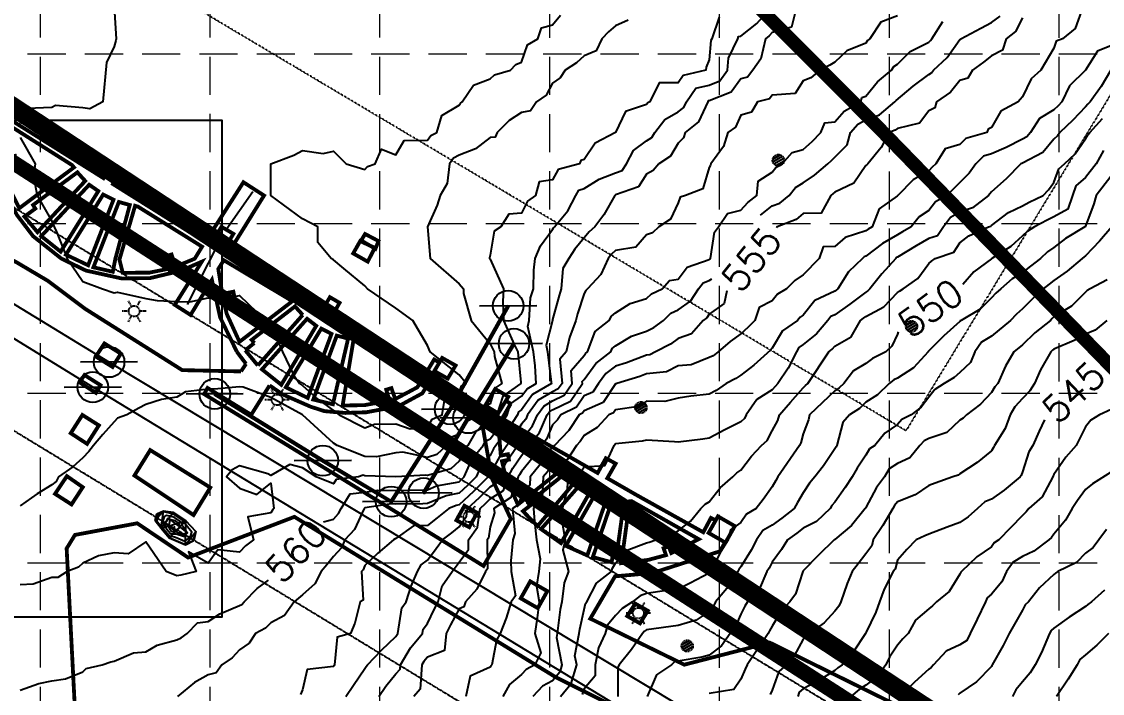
# Model space of a CAD drawing. Header units: inches. Extents: x 8135 to 11700, y -938 to 4760.
# Drawn here: x 10086 to 10652, y 2288 to 2639 of the extents above; entities that cross this region are included whole.
import ezdxf
from ezdxf.enums import TextEntityAlignment as Align

# ---------------------------------------------------------------- set-up
doc = ezdxf.new("R2010")
doc.units = ezdxf.units.IN
doc.header["$MEASUREMENT"] = 0
for name, pattern in [('DASHED', [0.75, 0.5, -0.25]), ('DOT2', [0.125, 0, -0.125]), ('HIDDEN', [0.375, 0.25, -0.125]), ('HIDDEN2', [0.1875, 0.125, -0.0625]), ('PHANTOM2', [1.25, 0.625, -0.125, 0.125, -0.125, 0.125, -0.125])]:
    doc.linetypes.add(name, pattern=pattern)
for name, color, linetype in [('CONT-1', 55, 'Continuous'), ('CONT-5', 115, 'Continuous'), ('EC', 35, 'DASHED'), ('ESMT 1022-369', 7, 'HIDDEN'), ('EXCAVATION-LIMITS-W&M', 3, 'DOT2'), ('EXCAVATION_LIMITS', 4, 'HIDDEN2'), ('FAULT-LINES', 7, 'Continuous'), ('FENCE', 8, 'FENCELINE3'), ('FINAL-REMEDIATION-2-27-07', 31, 'HIDDEN2'), ('freeze', 7, 'Continuous'), ('GRID', 254, 'HIDDEN'), ('HATCH-3', 51, 'PHANTOM2'), ('LIMITS OF DISTURBANCE', 1, 'HIDDEN'), ('SRF-FLT', 7, 'Continuous'), ('SRF-VIEW', 8, 'Continuous'), ('TIN', 6, 'Continuous'), ('VOLUME_LBLS', 7, 'Continuous'), ('XBLDG', 5, 'Continuous'), ('XCONC', 8, 'Continuous'), ('XELEC', 7, 'DASHED'), ('XWALL', 8, 'Continuous')]:
    doc.layers.add(name, color=color, linetype=linetype)
doc.styles.get("Standard").update_dxf_attribs({"font": 'ARIAL.TTF'})
doc.styles.add('Style-simple', font='simple.shx')
doc.linetypes.add('FENCELINE3', pattern='A,0.8,-0.1,["X",Standard,S=0.1,R=0,X=-0.05,Y=-0.05],-0.1', length=1)

# ---------------------------------------------------------------- blocks, each defined once
blk = doc.blocks.new('pp')
at = {"linetype": 'Continuous'}
blk.add_line((1.871, 0), (-1.871, 0), dxfattribs=at)
blk.add_circle((0, 0), 1, dxfattribs=at)
blk = doc.blocks.new('A$C245A19B3')
at = {"layer": 'XELEC'}
for p, q in [((3.17, 10.98), (4.92, 7.95)), ((9.51, 10.98), (7.76, 7.95)), ((3.49, 5.49), (0, 5.49)), ((4.92, 3.02), (3.17, 0)), ((7.76, 3.02), (9.51, 0)), ((12.68, 5.49), (9.18, 5.49))]:
    blk.add_line(p, q, dxfattribs=at)
blk.add_circle((6.34, 5.49), 2.85, dxfattribs=at)

msp = doc.modelspace()

# ---------------------------------------------------------------- hatches: boundary and pattern name
at = {"layer": 'XELEC'}
h = msp.add_hatch(dxfattribs=at)
h.set_pattern_fill('ANSI31', color=256, scale=10, angle=345, style=0)
h.set_pattern_definition([(30, (47.6981, 254.4193), (-0.625, 1.08253175), [])])
edge = h.paths.add_edge_path()
edge.add_arc((10481.85, 2566.81), 3, 0, 360)
h = msp.add_hatch(dxfattribs=at)
h.set_pattern_fill('ANSI31', color=256, scale=10, angle=345, style=0)
h.set_pattern_definition([(30, (117.4341, 167.316), (-0.625, 1.08253175), [])])
edge = h.paths.add_edge_path()
edge.add_arc((10551.59, 2479.7), 3, 0, 360)
h = msp.add_hatch(dxfattribs=at)
h.set_pattern_fill('ANSI31', color=256, scale=10, angle=345, style=0)
h.set_pattern_definition([(30, (-24.2303, 124.874), (-0.625, 1.08253175), [])])
edge = h.paths.add_edge_path()
edge.add_arc((10409.92, 2437.26), 3, 0, 360)
h = msp.add_hatch(dxfattribs=at)
h.set_pattern_fill('ANSI31', color=256, scale=10, angle=345, style=0)
edge = h.paths.add_edge_path()
edge.add_arc((10434.15, 2312.39), 3, 0, 360)

# ---------------------------------------------------------------- linework, layer by layer
at = {"layer": 'CONT-1', "flags": 128}
for points, elevation in [([(10170.87, 2377.59), (10165.23, 2381.39), (10164.44, 2381.61), (10160.14, 2382.69), (10157.35, 2381), (10157.2, 2380.47), (10156.52, 2377.81), (10159.25, 2374.67), (10159.54, 2374.04), (10163.29, 2369.84), (10164.42, 2369.84), (10166.17, 2369.27), (10171.18, 2367.34), (10173.1, 2368.7), (10174.04, 2369.66), (10174.74, 2372), (10171.87, 2375.72), (10171.07, 2376.88), (10170.87, 2377.59)], 563), ([(10169.47, 2377.08), (10165.72, 2379.61), (10163.26, 2380.27), (10161.45, 2380.72), (10160.28, 2380.02), (10159.67, 2377.83), (10159.45, 2376.96), (10160.34, 2375.93), (10161.28, 2373.9), (10163.78, 2371.1), (10166.62, 2371.08), (10170.37, 2369.87), (10170.64, 2370.04), (10172.29, 2371.41), (10172.43, 2371.55), (10172.44, 2371.56), (10172.42, 2371.58), (10170.04, 2374.97), (10169.47, 2377.08)], 564), ([(10164.73, 2373.64), (10164.74, 2373.63), (10164.75, 2373.61), (10164.78, 2373.61), (10165.72, 2374.84), (10164.73, 2373.64)], 566), ([(10174.55, 2366.98), (10175.58, 2367.71), (10175.64, 2367.78), (10176.17, 2369.51)], 562)]:
    msp.add_lwpolyline(points, dxfattribs=dict(at, elevation=elevation))
at = {"layer": 'CONT-5', "elevation": 565, "flags": 128}
msp.add_lwpolyline([(10162.18, 2375.56), (10163.01, 2373.76), (10164.27, 2372.36), (10166.54, 2372.34), (10167.23, 2373.24), (10168.6, 2374.6), (10168.07, 2376.57), (10166.2, 2377.83), (10163.33, 2378.6), (10162.86, 2376.38), (10162.18, 2375.56)], dxfattribs=at)
at = {"layer": 'EC', "color": 35, "linetype": 'Continuous', "flags": 128}
for points, elevation in [([(10134.17, 2646.91), (10135.14, 2630.41), (10135.04, 2629.54), (10134.17, 2626.29), (10130.05, 2618.04), (10128.17, 2597.41), (10121.4, 2593.8), (10117.67, 2594.3), (10103.39, 2595.47), (10101.42, 2594.5), (10088.51, 2593.93), (10084.92, 2585.98)], 563), ([(10084.92, 2578.66), (10092.78, 2564.91), (10091.8, 2558.04), (10093.72, 2548.41), (10101.42, 2534.82), (10102.64, 2531.91), (10103.99, 2529.3), (10109.55, 2515.41), (10117.67, 2503.22), (10127.99, 2499.41), (10134.17, 2497.35), (10135.82, 2497.76), (10150.67, 2494.33), (10156.58, 2493.41), (10166.92, 2492.81), (10173.72, 2492.62), (10183.42, 2494.7), (10189.08, 2493.67), (10199.67, 2495.94), (10213.42, 2482.91), (10216.17, 2480.44), (10222.27, 2466.41), (10227.86, 2454.72), (10231.07, 2449.91), (10232.67, 2448.83), (10240.8, 2441.66), (10248.92, 2435.77), (10251.96, 2433.41), (10265.42, 2426.62), (10270.41, 2428.5), (10281.67, 2428.72), (10289.15, 2426.16), (10298.17, 2426.9), (10300.55, 2431.11), (10305.94, 2433.41), (10307.12, 2440.96), (10314.67, 2444.83), (10316.02, 2448.54), (10318.5, 2449.91), (10314.67, 2454.41), (10299.59, 2466.41), (10298.17, 2469.71), (10290.56, 2482.91), (10281.67, 2489.33), (10266.78, 2499.41), (10265.42, 2501.01), (10254.42, 2510.08), (10248.92, 2514.57), (10247.67, 2515.41), (10240.8, 2523.66), (10240.8, 2531.91), (10232.67, 2536.04), (10216.17, 2548.41), (10216.17, 2564.91), (10228.17, 2569.41), (10232.67, 2571.98), (10243.51, 2570.41), (10248.92, 2571.51), (10255.52, 2564.91), (10265.42, 2562), (10266.82, 2563.5), (10270.84, 2564.91), (10274.17, 2572.53), (10281.67, 2569.62), (10286.02, 2577.07), (10298.17, 2577.29), (10299.84, 2579.75), (10303.09, 2581.41), (10305.6, 2590.21), (10314.67, 2595.68), (10315.38, 2596.71), (10316.34, 2597.41), (10322.31, 2606.16), (10330.92, 2609.44), (10333.31, 2611.53), (10341.65, 2613.91), (10344.38, 2616.95), (10347.42, 2618.19), (10350.58, 2627.21), (10355.98, 2630.41), (10357.94, 2636.23), (10363.67, 2637.65), (10367.8, 2642.79)], 563), ([(10491.39, 2646.91), (10488.84, 2636.58), (10478.67, 2633.68), (10477.11, 2631.98), (10475.17, 2630.41), (10472.74, 2619.85), (10468.49, 2613.91), (10465.73, 2610.36), (10462.17, 2609.5), (10457.17, 2602.42), (10445.67, 2597.98), (10445.21, 2597.88), (10444.9, 2597.41), (10440.13, 2586.87), (10433.09, 2581.41), (10432.29, 2578.5), (10429.42, 2575.73), (10425.47, 2568.86), (10419.27, 2564.91), (10416.36, 2561.47), (10412.92, 2559.48), (10408.59, 2552.82), (10396.67, 2548.64), (10396.51, 2548.58), (10396.24, 2548.41), (10390.43, 2538.15), (10385.76, 2531.91), (10382.87, 2529.22), (10380.17, 2526.16), (10375.38, 2520.2), (10372.2, 2515.41), (10369.1, 2510.15), (10368.15, 2499.41), (10367.05, 2496.03), (10363.67, 2483.37), (10363.56, 2483.03), (10363.55, 2482.91), (10360.29, 2469.85), (10361.09, 2466.41), (10363, 2450.59), (10363.04, 2449.91), (10353.21, 2444.03), (10347.42, 2436.14), (10345.82, 2435.02), (10345.32, 2433.41), (10339.67, 2424.93), (10334.03, 2417.41), (10332.78, 2415.55), (10330.92, 2412.1), (10325.87, 2406.04), (10323.62, 2400.91), (10319.1, 2396.41), (10314.67, 2392.33), (10308, 2391.08), (10298.17, 2386.94), (10295.72, 2386.87), (10281.67, 2386.69), (10279.38, 2386.74), (10265.42, 2384.66), (10265.2, 2384.63), (10265.06, 2384.41), (10259.95, 2373.38), (10254.85, 2367.91), (10253.13, 2363.7), (10248.92, 2359.31), (10245.53, 2354.85), (10242.5, 2351.41), (10239.22, 2344.96), (10232.67, 2339.17), (10230.67, 2337.35), (10228.42, 2335.41), (10223.27, 2328.32), (10216.17, 2324.41), (10213.32, 2321.76), (10208.1, 2318.91), (10204.75, 2313.83), (10199.67, 2310.3), (10195.91, 2306.23), (10190.51, 2302.41), (10187.49, 2298.29), (10183.42, 2297.22), (10176.16, 2293.18), (10167.36, 2285.91)], 559), ([(10243.74, 2377.31), (10248.92, 2378.74), (10251.66, 2381.67), (10252.93, 2384.41), (10257.77, 2392.07), (10265.42, 2392.99), (10272.23, 2394), (10281.67, 2393.8), (10288.7, 2393.89), (10298.17, 2394.18), (10302.91, 2396.17), (10314.67, 2398.37), (10315.98, 2399.58), (10317.32, 2400.91), (10321.51, 2410.47), (10327.3, 2417.41), (10328.62, 2419.67), (10330.92, 2420.81), (10336.39, 2428.11), (10339.93, 2433.41), (10341.69, 2439.14), (10347.42, 2443.13), (10350.27, 2447.02), (10355.11, 2449.91), (10354.58, 2459.14), (10353.7, 2466.41), (10350.62, 2479.67), (10351.43, 2482.91), (10352.03, 2494.73), (10353.61, 2499.41), (10353.8, 2509.13), (10354.53, 2515.41), (10357.27, 2521.91), (10363.67, 2530.51), (10364.23, 2531.35), (10364.68, 2531.91), (10371.7, 2540.38), (10375.84, 2548.41), (10377.39, 2551.2), (10380.17, 2551.96), (10388.13, 2556.95), (10396.67, 2560.26), (10400.08, 2561.45), (10402.33, 2564.91), (10405.96, 2571.98), (10412.92, 2577.04), (10415.59, 2578.74), (10417.13, 2581.41), (10422.42, 2588.21), (10429.42, 2592.12), (10432.43, 2594.45), (10433.77, 2597.41), (10438.63, 2604.56), (10445.67, 2606.15), (10451.27, 2608.31), (10455.23, 2613.91), (10455.81, 2620.27), (10460.67, 2630.41), (10461.05, 2631.53), (10462.17, 2631.71), (10470.59, 2638.5), (10478.3, 2646.91)], 560), ([(10641.33, 2646.91), (10637.26, 2635.83), (10630.57, 2630.41), (10627.4, 2629.19), (10626.17, 2625.52), (10619.36, 2613.91), (10614.17, 2609.41), (10609.67, 2599.99), (10608.51, 2598.59), (10607.48, 2597.41), (10598.42, 2592.49), (10593.42, 2583.94), (10591.69, 2583.09), (10590.95, 2581.41), (10580.08, 2578.26), (10576.92, 2575.11), (10569.22, 2572.73), (10564.34, 2564.91), (10562.44, 2563.11), (10560.67, 2561.29), (10552.5, 2556.59), (10544.46, 2548.41), (10544.29, 2548.3), (10544.17, 2548.16), (10534.66, 2541.42), (10530.97, 2531.91), (10528.87, 2530.72), (10527.67, 2529.78), (10516.84, 2526.41), (10511.42, 2521.55), (10505.42, 2521.41), (10503.17, 2515.41), (10494.92, 2506.73), (10490.45, 2503.82), (10486.15, 2499.41), (10481.4, 2496.64), (10478.67, 2493.19), (10471.86, 2489.73), (10469.59, 2482.91), (10465.85, 2479.23), (10462.17, 2475.9), (10456.72, 2471.87), (10450.43, 2466.41), (10447.71, 2464.38), (10445.67, 2463.39), (10436.17, 2459.56), (10429.42, 2459.11), (10423.39, 2455.94), (10412.92, 2454.89), (10409.34, 2453.55), (10397.29, 2449.91), (10396.91, 2449.67), (10396.67, 2449.64), (10390.16, 2439.92), (10380.17, 2435.45), (10379.35, 2434.24), (10377.65, 2433.41), (10372.19, 2425.15), (10364.71, 2417.41), (10364.3, 2416.79), (10363.67, 2416.59), (10357.25, 2407.43), (10351.93, 2400.91), (10351.7, 2396.57), (10347.42, 2391.36), (10345.59, 2386.24), (10342.74, 2384.41), (10343.97, 2371.36), (10342.91, 2367.91), (10341.88, 2356.95), (10341.92, 2351.41), (10344.19, 2338.55), (10341.92, 2335.41), (10339.38, 2326.96), (10336.24, 2318.91), (10334.37, 2315.47), (10331.79, 2302.41), (10331.31, 2302.02), (10330.92, 2301.31), (10320.46, 2296.53), (10318.29, 2285.91)], 554), ([(10450.87, 2641.72), (10447.04, 2630.41), (10446.6, 2629.49), (10445.67, 2619.41), (10444.02, 2615.59), (10443.87, 2613.91), (10432.06, 2611.24), (10429.42, 2607.38), (10419.46, 2607.38), (10414.62, 2597.41), (10413.55, 2596.81), (10412.92, 2596.01), (10401.84, 2592.33), (10396.67, 2581.41), (10385.91, 2575.67), (10380.17, 2567.14), (10378.49, 2566.59), (10377.67, 2564.91), (10366.67, 2561.91), (10363.67, 2556.51), (10356.71, 2555.48), (10354.72, 2548.41), (10350.48, 2545.31), (10347.42, 2539.1), (10340.75, 2538.59), (10336.64, 2531.91), (10333.14, 2529.69), (10330.92, 2517.06), (10330.6, 2515.74), (10330.63, 2515.41), (10330.92, 2515.06), (10338, 2499.41), (10337.55, 2492.78), (10337.89, 2482.91), (10343.56, 2470.28), (10345.55, 2466.41), (10347.01, 2450.32), (10347.12, 2449.91), (10337.57, 2443.27), (10334.54, 2433.41), (10333.12, 2431.28), (10330.92, 2428.35), (10323.51, 2424.71), (10319.26, 2417.41), (10317.16, 2414.89), (10314.67, 2409.23), (10310.38, 2405.2), (10298.17, 2401.58), (10297.33, 2401.75), (10281.67, 2400.91), (10265.42, 2401.42), (10264.57, 2401.76), (10261.99, 2400.91), (10250.34, 2399.5), (10248.92, 2397.26), (10239.84, 2400.91), (10232.67, 2405.76), (10226.16, 2407.42), (10216.17, 2401.6), (10214.52, 2402.56), (10199.67, 2406.8), (10195.98, 2404.66), (10192.9, 2400.91), (10199.67, 2395.02), (10208.84, 2391.74), (10216.17, 2397.61), (10217.64, 2384.41), (10217.05, 2383.53), (10216.17, 2382.13), (10204.04, 2380.04), (10207.01, 2367.91), (10202.85, 2364.74), (10199.67, 2361.44), (10188.48, 2362.78), (10183.42, 2355.75), (10173.11, 2361.72), (10177.08, 2351.41), (10169.02, 2349.38), (10166.92, 2349.12), (10161.27, 2351.41), (10150.67, 2366.88), (10141.51, 2360.58), (10134.17, 2361.08), (10125.92, 2359.66), (10117.67, 2355.71), (10115.46, 2353.66), (10109.55, 2351.41), (10104.57, 2348.31), (10101.42, 2348.21), (10091.77, 2344.78), (10084.92, 2344.44)], 561), ([(10403.25, 2640.23), (10396.67, 2637.24), (10392.97, 2634.11), (10389.47, 2630.41), (10386.57, 2624.02), (10380.17, 2621.44), (10376.2, 2617.88), (10370.2, 2613.91), (10367.57, 2610.01), (10363.67, 2607.23), (10360.23, 2600.91), (10355.21, 2597.41), (10352.16, 2592.75), (10347.42, 2591.75), (10340.95, 2587.69), (10334.59, 2581.41), (10333.53, 2578.8), (10330.92, 2578.66), (10323.25, 2572.71), (10314.67, 2569.39), (10311.71, 2567.88), (10309.7, 2564.91), (10308.46, 2554.62), (10304.72, 2548.41), (10303.3, 2543.28), (10298.17, 2531.91), (10299.52, 2515.41), (10314.67, 2502.08), (10316.96, 2499.41), (10317.11, 2496.94), (10321.06, 2482.91), (10330.92, 2470.54), (10333.05, 2466.41), (10333.26, 2464.07), (10337.06, 2449.91), (10333.44, 2447.39), (10330.92, 2439.2), (10327.23, 2437.17), (10325.87, 2433.41), (10318.4, 2429.74), (10314.67, 2423.34), (10310.43, 2421.53), (10308.1, 2417.41), (10302.98, 2412.6), (10298.17, 2411.17), (10285.29, 2413.8), (10281.67, 2413.6), (10271.39, 2411.35), (10265.42, 2411.54), (10250.92, 2417.41), (10248.92, 2418.68), (10232.67, 2433.41), (10216.17, 2442.51), (10201.69, 2447.89), (10199.67, 2448.11), (10186.4, 2446.89), (10183.42, 2446.83), (10171.42, 2445.41), (10166.92, 2442.67), (10158.97, 2441.48), (10150.67, 2438.91), (10147.07, 2437.01), (10140.77, 2433.41), (10135.91, 2431.73), (10134.17, 2429.75), (10128.23, 2423.17), (10123.31, 2417.41), (10120.84, 2414.25), (10117.67, 2410.99), (10112.42, 2406.25), (10104.91, 2400.91), (10103.75, 2398.55), (10101.42, 2396.79), (10093.81, 2392.03), (10084.92, 2385.85)], 562), ([(10544.17, 2642.49), (10535.5, 2639.08), (10529.78, 2630.41), (10528.5, 2629.59), (10527.67, 2628.11), (10517.65, 2624.09), (10511.42, 2618.17), (10508.78, 2616.55), (10503.66, 2613.91), (10498.83, 2610), (10494.92, 2608.41), (10490.62, 2601.78), (10478.67, 2600.81), (10477.18, 2598.9), (10471.01, 2597.41), (10467.8, 2591.96), (10462.17, 2590.35), (10459.38, 2584.12), (10455.5, 2581.41), (10453.13, 2573.96), (10446.59, 2564.91), (10446.38, 2564.21), (10445.67, 2563.08), (10442.25, 2551.88), (10433.29, 2548.41), (10430.44, 2547.38), (10429.42, 2544.48), (10425.36, 2535.97), (10419.27, 2531.91), (10416.04, 2528.8), (10412.92, 2527.79), (10407.19, 2521.23), (10396.67, 2519.48), (10394.57, 2517.52), (10392.71, 2515.41), (10388.96, 2506.89), (10381.94, 2499.41), (10380.99, 2498.6), (10380.17, 2497.05), (10376.7, 2486.38), (10375.77, 2482.91), (10372.55, 2474.03), (10370.82, 2466.41), (10367.49, 2462.59), (10368.6, 2449.91), (10366.6, 2446.98), (10363.67, 2445.55), (10356.15, 2441.05), (10350.55, 2433.41), (10349.62, 2431.25), (10347.42, 2428.48), (10342.94, 2421.76), (10339.68, 2417.41), (10336.15, 2412.18), (10330.92, 2402.45), (10330.23, 2401.62), (10329.92, 2400.91), (10322.22, 2393.25), (10314.67, 2386.28), (10313.1, 2385.99), (10309.35, 2384.41), (10303.19, 2379.4), (10298.17, 2375.47), (10290.8, 2375.29), (10281.67, 2368.61), (10281.19, 2368.41), (10280.36, 2367.91), (10272.25, 2360.98), (10265.42, 2354.55), (10264.51, 2352.32), (10263.64, 2351.41), (10264.48, 2336.32), (10262.98, 2335.41), (10260.09, 2324.25), (10257.86, 2318.91), (10250.95, 2316.89), (10249.44, 2302.41), (10249.23, 2302.1), (10248.92, 2301.66), (10235.09, 2299.96), (10232.67, 2289.45), (10231.66, 2286.92)], 558), ([(10255.35, 2285.91), (10259.48, 2291.85), (10265.42, 2300.63), (10266.14, 2301.69), (10266.75, 2302.41), (10274.03, 2310.17), (10281.67, 2317.39), (10282.24, 2318.35), (10282.71, 2318.91), (10284.7, 2332.38), (10287.04, 2335.41), (10289.7, 2343.63), (10292.89, 2351.41), (10294.79, 2354.79), (10298.17, 2357.3), (10302.65, 2363.44), (10306.07, 2367.91), (10310.9, 2371.69), (10314.67, 2374.76), (10318.62, 2380.4), (10319.2, 2384.41), (10325.34, 2390.08), (10330.92, 2395.64), (10334.13, 2397.7), (10335.28, 2400.91), (10339.53, 2408.81), (10345.33, 2417.41), (10346.21, 2418.58), (10347.42, 2420.4), (10353.21, 2427.71), (10355.68, 2433.41), (10359.09, 2438.06), (10363.67, 2440.81), (10369.79, 2443.79), (10373.96, 2449.91), (10373.36, 2456.72), (10380.17, 2464.52), (10380.97, 2465.62), (10382.01, 2466.41), (10385.91, 2477.17), (10393.37, 2482.91), (10394.51, 2485.07), (10396.67, 2486.91), (10404.2, 2491.77), (10412.92, 2494.44), (10415.47, 2496.86), (10421.01, 2499.41), (10424.96, 2503.74), (10429.42, 2504.42), (10434.15, 2510.76), (10445.67, 2514.85), (10446, 2515.09), (10446.3, 2515.41), (10448.39, 2529.2), (10450.47, 2531.91), (10455.23, 2538.85), (10462.17, 2540.59), (10465.85, 2544.74), (10470.58, 2548.41), (10471.33, 2555.76), (10478.67, 2560.56), (10480.63, 2562.93), (10483.91, 2564.91), (10489.07, 2570.86), (10494.92, 2572.5), (10499.65, 2576.68), (10504.16, 2581.41), (10506.29, 2586.39), (10511.42, 2586.89), (10516.4, 2592.51), (10525, 2597.41), (10525.53, 2599.59), (10527.67, 2600.41), (10533.79, 2607.8), (10541.17, 2613.91), (10542.25, 2615.84), (10544.17, 2617.07), (10550.84, 2623.74), (10560.67, 2628.71), (10561.54, 2629.53), (10562.18, 2630.41), (10567.98, 2639.49)], 557), ([(10472.59, 2538.1), (10478.67, 2542.83), (10482.67, 2544.35), (10487.56, 2548.41), (10490.91, 2552.48), (10494.92, 2554.91), (10500.78, 2559.05), (10507.78, 2564.91), (10509.71, 2566.62), (10511.42, 2568.42), (10517.82, 2574.91), (10519.68, 2581.41), (10523.4, 2585.62), (10527.67, 2588.05), (10534.77, 2590.53), (10542.93, 2597.41), (10543.49, 2598.09), (10552.52, 2605.56), (10560.67, 2611.7), (10561.98, 2612.59), (10563.02, 2613.91), (10570.23, 2620.7), (10576.92, 2629.99), (10577.17, 2630.17), (10577.47, 2630.41), (10587.92, 2635.91), (10593.42, 2638.88), (10597.93, 2642.34)], 556), ([(10609.67, 2641.41), (10605.97, 2634.17), (10601.08, 2630.41), (10599.27, 2624.48), (10593.42, 2621.51), (10589.21, 2618.13), (10583.47, 2613.91), (10581.09, 2609.74), (10576.92, 2608.64), (10572.01, 2602.4), (10564.67, 2597.41), (10563.85, 2594.29), (10560.67, 2592.76), (10555.8, 2586.14), (10544.17, 2583.5), (10543.02, 2582.53), (10539.82, 2581.41), (10535.62, 2573.47), (10528.77, 2564.91), (10528.16, 2564.42), (10527.67, 2564.03), (10521.34, 2554.84), (10511.42, 2550.02), (10510.55, 2549.29), (10509.3, 2548.41), (10504.33, 2539), (10494.92, 2538.82), (10491.18, 2535.71), (10481.17, 2531.91), (10480.91, 2531.34)], 555), ([(10658.92, 2627.99), (10649.01, 2623.98), (10642.67, 2613.91), (10634.32, 2605.76), (10630.34, 2597.41), (10628.34, 2595.31), (10626.17, 2593.26), (10618.63, 2588.72), (10613.95, 2581.41), (10612, 2579.09), (10609.67, 2577.88), (10601.18, 2573.54), (10593.42, 2570.17), (10589.35, 2568.99), (10585.27, 2564.91), (10581.81, 2560.03), (10576.92, 2555.14), (10573.5, 2551.89), (10570.12, 2548.41), (10564.1, 2544.93), (10560.67, 2540.44), (10555.51, 2537.07), (10551.42, 2531.91), (10546.8, 2529.28), (10544.17, 2527.7), (10536.33, 2523.25), (10527.67, 2516.47), (10526.87, 2516.23), (10525.96, 2515.41), (10518.55, 2508.39), (10512.95, 2499.41), (10512.07, 2498.75), (10511.42, 2498.29), (10501.04, 2493.3), (10494.92, 2485.57), (10493.26, 2484.6), (10491.93, 2482.91), (10484.03, 2477.47), (10478.67, 2468.3), (10477.72, 2467.36), (10469.06, 2459.53), (10462.17, 2454.3), (10459.66, 2452.42), (10454.47, 2449.91), (10449.34, 2446.24), (10445.67, 2444.25), (10436.09, 2443.14), (10429.42, 2442.15), (10422.44, 2440.4), (10412.92, 2440.51), (10408.6, 2437.8), (10396.67, 2436.12), (10395.59, 2434.5), (10393.16, 2433.41), (10387.03, 2426.76), (10380.17, 2422.55), (10378.1, 2419.42), (10376.16, 2417.41), (10371.23, 2409.85), (10363.67, 2407.47), (10360.98, 2403.64), (10358.76, 2400.91), (10358.17, 2390), (10353.59, 2384.41), (10354.13, 2377.6), (10355.21, 2367.91), (10357.2, 2357.98), (10356.51, 2351.41), (10355.27, 2343.68), (10356.59, 2335.41), (10355.55, 2327.16), (10354.44, 2318.91), (10357.48, 2308.7), (10354.42, 2302.41), (10349.83, 2299.97), (10347.42, 2297.44), (10341.08, 2292.26), (10337.58, 2285.91)], 553), ([(10655.99, 2613.91), (10650.97, 2605.49), (10645.12, 2597.41), (10643.98, 2596.13), (10642.67, 2594.74), (10636.09, 2587.8), (10629.32, 2581.41), (10628.04, 2579.55), (10626.17, 2577.78), (10620.29, 2570.8), (10609.67, 2565.29), (10609.43, 2565.16), (10608.85, 2564.91), (10601.14, 2557.08), (10593.42, 2550.24), (10592.66, 2549.17), (10591.9, 2548.41), (10583.51, 2541.83), (10576.92, 2539.65), (10572.07, 2536.84), (10568.3, 2531.91), (10565.24, 2527.27), (10560.67, 2525.72), (10554.1, 2521.98), (10544.17, 2516), (10543.8, 2515.78), (10543.32, 2515.41), (10536.06, 2507.28), (10529.78, 2499.41), (10528.75, 2498.33), (10527.67, 2497.75), (10519.3, 2491.42), (10511.42, 2485.89), (10509.41, 2484.92), (10507.82, 2482.91), (10501.91, 2475.92), (10494.92, 2470.24), (10492.68, 2468.69), (10491.34, 2466.41), (10487.03, 2457.93), (10481.59, 2449.91), (10480.21, 2448.35), (10478.67, 2446.58), (10470.64, 2441.45), (10465.08, 2433.41), (10464.07, 2431.57), (10462.17, 2429.85), (10453.77, 2425.56), (10445.67, 2421.24), (10442.26, 2420.77), (10429.42, 2419.19), (10427.57, 2419.21), (10412.92, 2420.15), (10410.65, 2419.65), (10396.67, 2418.17), (10396.3, 2417.77), (10395.72, 2417.41), (10390.79, 2406.79), (10380.17, 2406), (10378.16, 2402.92), (10371.78, 2400.91), (10371.13, 2393.46), (10368.73, 2384.41), (10368.17, 2379.91), (10370.17, 2367.91), (10368.97, 2362.61), (10371.92, 2351.41), (10369.81, 2345.46), (10368.55, 2335.41), (10367.67, 2331.41), (10366.1, 2318.91), (10365.7, 2316.88), (10368.55, 2302.41), (10367.4, 2298.68), (10363.67, 2294.03), (10358.43, 2291.24), (10353.35, 2285.91)], 552), ([(10367.83, 2285.91), (10373.31, 2292.77), (10376.3, 2302.41), (10375.35, 2307.23), (10377.64, 2318.91), (10377.92, 2321.16), (10380.17, 2331.43), (10380.97, 2334.61), (10381.66, 2335.41), (10386.58, 2345.2), (10394.45, 2351.41), (10394.95, 2353.13), (10396.67, 2355.69), (10402.18, 2362.32), (10412.92, 2366.38), (10414.15, 2366.69), (10417.64, 2367.91), (10426.31, 2371.02), (10429.42, 2372.76), (10435.92, 2377.81), (10441.24, 2384.41), (10443.52, 2386.59), (10445.67, 2387.79), (10451.39, 2395.19), (10457.96, 2400.91), (10460.09, 2402.99), (10462.17, 2404.45), (10467.85, 2411.74), (10473.01, 2417.41), (10475.94, 2420.06), (10478.67, 2425.08), (10481.66, 2430.47), (10482.47, 2433.41), (10488.3, 2440.14), (10494.92, 2447.65), (10496.08, 2448.75), (10497.28, 2449.91), (10508.34, 2466.41), (10510.04, 2467.79), (10511.42, 2469.43), (10519.94, 2474.26), (10524.85, 2482.91), (10526.52, 2484.08), (10527.67, 2484.96), (10537.04, 2490.04), (10544.17, 2497.54), (10545.34, 2498.25), (10547.15, 2499.41), (10554.98, 2504.93), (10560.67, 2512.74), (10562.13, 2513.98), (10564.06, 2515.41), (10573.71, 2518.68), (10576.92, 2523.55), (10581.59, 2527.25), (10591.89, 2531.91), (10593.04, 2532.29), (10593.42, 2532.59), (10602.31, 2539.38), (10609.67, 2542.96), (10613.24, 2544.85), (10620.48, 2548.41), (10623.35, 2551.23), (10626.17, 2555.14), (10628.76, 2562.32), (10631.74, 2564.91), (10637.36, 2570.22), (10642.67, 2577.97), (10643.91, 2580.16), (10644.89, 2581.41), (10651.64, 2588.58)], 551), ([(10652.11, 2571.83), (10648.22, 2564.91), (10642.67, 2557.74), (10637.68, 2553.4), (10635.88, 2548.41), (10633.47, 2541.12), (10626.17, 2537.22), (10622.61, 2535.47), (10615.9, 2531.91), (10612.12, 2529.46), (10609.67, 2527.17), (10603.62, 2521.56), (10593.7, 2515.41), (10593.53, 2515.3), (10593.42, 2515.21), (10584.18, 2508.37), (10578.5, 2501.75)], 550), ([(10658.92, 2562.08), (10648.35, 2548.41), (10647.12, 2543.9), (10642.67, 2532.28), (10642.58, 2532), (10642.41, 2531.91), (10632.19, 2525.89), (10626.17, 2521.03), (10622.77, 2518.82), (10619.13, 2515.41), (10613.87, 2511.34), (10609.67, 2507.93), (10604.37, 2504.64), (10598.3, 2499.41), (10595.7, 2497.1), (10593.42, 2494.79), (10587.56, 2488.77), (10577.51, 2482.91), (10577.15, 2482.69), (10576.92, 2482.36), (10568.58, 2474.88), (10560.67, 2466.99), (10560.39, 2466.69), (10560.28, 2466.41), (10552.58, 2458.01), (10544.17, 2452.6), (10542.38, 2451.71), (10539.92, 2449.91), (10533.75, 2443.84), (10527.67, 2440.05), (10524.38, 2436.75), (10519.14, 2433.41), (10515.56, 2429.34), (10512.53, 2417.41), (10512.09, 2416.73), (10511.42, 2415.61), (10505.57, 2406.77), (10500.92, 2400.91), (10498.2, 2397.63), (10494.92, 2392.51), (10491.86, 2387.53), (10490.16, 2384.41), (10483.73, 2379.28), (10478.67, 2375.62), (10473.75, 2372.83), (10470.42, 2367.91), (10467.55, 2362.54), (10462.17, 2353.87), (10461.23, 2352.36), (10460.74, 2351.41), (10454.89, 2342.47), (10448.88, 2335.41), (10447.92, 2333.17), (10445.67, 2330.41), (10438.88, 2325.81), (10429.42, 2323.13), (10412.92, 2320.83), (10411.76, 2320.1), (10410.67, 2318.91), (10405, 2310.46), (10398.61, 2302.41), (10397.89, 2301.18), (10397.75, 2285.91)], 549), ([(10656.54, 2531.91), (10650.05, 2524.42), (10642.67, 2516.64), (10641.9, 2516.19), (10640.94, 2515.41), (10633.14, 2508.65), (10626.17, 2503.84), (10623.64, 2501.87), (10620.6, 2499.41), (10614.93, 2494.15), (10609.67, 2488.89), (10606.53, 2486.1), (10603.39, 2482.91), (10593.42, 2474.66), (10588.3, 2471.54), (10584.8, 2466.41), (10582.47, 2460.87), (10576.92, 2455.58), (10573.95, 2452.94), (10568.61, 2449.91), (10563.78, 2446.76), (10560.67, 2442.69), (10556.66, 2437.42), (10551.39, 2433.41), (10546.6, 2431.06), (10544.17, 2428.4), (10537.57, 2423.81), (10532.31, 2417.41), (10529.54, 2415.54), (10527.67, 2412.29), (10523.22, 2405.43), (10520.53, 2400.91), (10516.84, 2395.41), (10511.42, 2387.76), (10509.9, 2385.93), (10508.93, 2384.41), (10501.85, 2377.49), (10494.92, 2374.12), (10491.5, 2371.38), (10486.71, 2367.91), (10483.53, 2362.98), (10478.67, 2356.28), (10476.98, 2353.11), (10475.92, 2351.41), (10471.88, 2342), (10465.68, 2335.41), (10464.37, 2333.22), (10462.17, 2329.04), (10459.14, 2321.94), (10456.67, 2318.91), (10452.18, 2312.41), (10445.67, 2307.63), (10441.73, 2306.42), (10429.42, 2304.45), (10427.63, 2304.21), (10425.93, 2302.41), (10418.09, 2297.25), (10413.11, 2285.91)], 548), ([(10272.61, 2285.91), (10276.29, 2291.38), (10281.67, 2297.73), (10283.88, 2300.2), (10284.02, 2302.41), (10289.26, 2311.33), (10295.6, 2318.91), (10295.93, 2321.16), (10298.17, 2324.07), (10301.84, 2331.74), (10303.8, 2335.41), (10305.91, 2343.91), (10311.06, 2351.41), (10312.59, 2353.5), (10314.67, 2356.22), (10319.7, 2362.81), (10319.67, 2367.91), (10324.34, 2374.59), (10325.75, 2384.41), (10328.46, 2386.91), (10330.92, 2389.37), (10337.95, 2393.88), (10340.47, 2400.91), (10342.9, 2405.43), (10347.42, 2412.13), (10349.78, 2415.02), (10351.45, 2417.41), (10356.81, 2424.17), (10360.8, 2433.41), (10362.03, 2435.08), (10363.67, 2436.07), (10372.98, 2440.61), (10379.32, 2449.91), (10379.23, 2450.85), (10380.17, 2451.93), (10386.24, 2460.35), (10394.23, 2466.41), (10394.88, 2468.2), (10396.67, 2469.58), (10404.9, 2474.56), (10412.92, 2477.32), (10416.61, 2479.22), (10421.7, 2482.91), (10425.66, 2486.68), (10429.42, 2488.41), (10435.79, 2492.95), (10440.07, 2499.41), (10442.44, 2502.59), (10445.67, 2503.74), (10447.05, 2504.74)], 556), ([(10654.09, 2504.17), (10645.15, 2499.41), (10643.58, 2498.49), (10642.67, 2497.69), (10635.29, 2490.3), (10626.17, 2484.7), (10625.25, 2483.84), (10624.32, 2482.91), (10616.18, 2476.4), (10609.67, 2470.18), (10605.12, 2466.41), (10600.86, 2458.86), (10596.83, 2449.91), (10595.2, 2448.11), (10593.42, 2445.07), (10587.74, 2439.1), (10580.41, 2433.41), (10578.69, 2431.7), (10576.92, 2430.66), (10570.09, 2424.14), (10560.67, 2421.12), (10558.14, 2419.87), (10555.9, 2417.41), (10550.68, 2410.91), (10544.17, 2408.03), (10539.92, 2405.16), (10537.48, 2400.91), (10533.3, 2395.29), (10527.67, 2384.94), (10527.46, 2384.63), (10527.31, 2384.41), (10520.15, 2375.55), (10511.42, 2368.1), (10511.33, 2368.01), (10511.13, 2367.91), (10502.96, 2359.88), (10494.92, 2351.7), (10494.81, 2351.52), (10494.73, 2351.41), (10490.79, 2339.48), (10487.92, 2335.41), (10483.34, 2330.68), (10478.67, 2322.69), (10477.26, 2320.33), (10476.51, 2318.91), (10470.72, 2310.37), (10465.47, 2302.41), (10464.42, 2300.17), (10462.17, 2295.03), (10458.56, 2289.52), (10445.67, 2287.5)], 547), ([(10454.86, 2498.39), (10453.42, 2491.67), (10445.67, 2486.17), (10444.38, 2484.22), (10442.55, 2482.91), (10436.44, 2475.79), (10429.42, 2473.37), (10425.39, 2470.45), (10417.56, 2466.41), (10414.52, 2464.81), (10412.92, 2464.65), (10402.3, 2460.7), (10396.67, 2458.99), (10391.51, 2455.08), (10387.79, 2449.91), (10384.73, 2445.35), (10380.17, 2443.31), (10376.16, 2437.42), (10367.94, 2433.41), (10366.28, 2430.89), (10363.67, 2428.2), (10360.4, 2420.63), (10357.85, 2417.41), (10353.51, 2411.23), (10347.42, 2403.76), (10346.28, 2402.06), (10345.66, 2400.91), (10341.77, 2390.06), (10332.97, 2384.41), (10333.19, 2382.15), (10330.92, 2374.79), (10330.07, 2368.78), (10329.46, 2367.91), (10329.55, 2352.81), (10328.48, 2351.41), (10324.04, 2342.18), (10318.01, 2335.41), (10317.21, 2332.83), (10314.67, 2331.82), (10310.17, 2323.41), (10308.03, 2318.91), (10307.03, 2310.05), (10298.17, 2306.57), (10296.28, 2304.31), (10295.16, 2302.41), (10294.39, 2289.69), (10291.02, 2285.91)], 555), ([(10653.88, 2482.91), (10647.71, 2477.79), (10642.67, 2475.74), (10636.67, 2472.41), (10626.17, 2467.9), (10625.35, 2467.24), (10624.49, 2466.41), (10619.12, 2456.96), (10615.93, 2449.91), (10613.51, 2446.08), (10609.67, 2441.99), (10605.61, 2437.54), (10603.21, 2433.41), (10600.63, 2426.31), (10595.01, 2417.41), (10594.57, 2416.24), (10593.42, 2414.6), (10585.94, 2408.39), (10576.92, 2402.5), (10575.95, 2401.9), (10573.23, 2400.91), (10563.89, 2397.65), (10560.67, 2396.39), (10553.53, 2391.55), (10544.17, 2387.93), (10542.67, 2385.91), (10541.86, 2384.41), (10536.66, 2375.43), (10531.53, 2367.91), (10530.73, 2364.85), (10527.67, 2360.67), (10523.7, 2355.44), (10520.55, 2351.41), (10517.89, 2345.04), (10514.59, 2335.41), (10513.53, 2333.28), (10511.42, 2330.56), (10505.92, 2324.41), (10497.92, 2318.91), (10496.33, 2317.51), (10494.92, 2315.98), (10490.15, 2307.26), (10486.21, 2302.41), (10482.1, 2298.94), (10478.67, 2289.21), (10477.62, 2286.97)], 546), ([(10544.63, 2476.9), (10544.17, 2475.69), (10541.26, 2469.32), (10538.11, 2466.41), (10531.15, 2462.93), (10527.67, 2460.39), (10521.27, 2456.41), (10516.13, 2449.91), (10513.76, 2447.54), (10511.42, 2446.05), (10505, 2439.83), (10498.22, 2433.41), (10497.58, 2430.84), (10494.92, 2423.48), (10493.61, 2418.7), (10492.89, 2417.41), (10481.63, 2400.91), (10480.49, 2399.06), (10478.67, 2395.73), (10473.98, 2389.11), (10470.3, 2384.41), (10465.11, 2381.47), (10462.17, 2377.12), (10456.88, 2373.2), (10455.54, 2367.91), (10451.74, 2361.84), (10446.39, 2351.41), (10446.11, 2350.98), (10445.67, 2350.47), (10435.67, 2345.26), (10429.42, 2342.11), (10423.3, 2341.35), (10412.92, 2339.93), (10409.59, 2338.69), (10405.57, 2335.41), (10400.06, 2331.97), (10396.67, 2328.27), (10392.35, 2323.23), (10391.27, 2318.91), (10387.74, 2311.34), (10385.98, 2302.41), (10385.94, 2296.64), (10380.17, 2289.91), (10379.23, 2286.86)], 550), ([(10656.19, 2436.19), (10649.96, 2433.41), (10645.45, 2430.67), (10642.67, 2427.11), (10639.41, 2420.58), (10637.75, 2417.41), (10632.33, 2411.26), (10626.17, 2402.2), (10625.67, 2401.42), (10625.51, 2400.91), (10620.06, 2390.53), (10612.97, 2384.41), (10611.54, 2382.55), (10609.67, 2380.62), (10603.41, 2374.27), (10597.36, 2367.91), (10594.92, 2366.39), (10593.42, 2364.32), (10585.74, 2359.09), (10577.79, 2351.41), (10577.34, 2351.01), (10576.92, 2350), (10571.33, 2340.92), (10564.64, 2335.41), (10562.66, 2333.4), (10560.67, 2331.9), (10553.74, 2325.85), (10549.77, 2318.91), (10547.02, 2316.06), (10544.17, 2312.76), (10540.14, 2306.44), (10538.17, 2302.41), (10533.79, 2296.29), (10527.67, 2291.91), (10524.11, 2289.53), (10519.8, 2285.91)], 544), ([(10621.16, 2430.9), (10618.5, 2424.85), (10615.1, 2417.41), (10612.97, 2414.11), (10609.67, 2403.57), (10608.96, 2401.64), (10608.44, 2400.91), (10600.17, 2394.06), (10593.42, 2389.21), (10589.99, 2387.85), (10586.06, 2384.41), (10581.33, 2380), (10576.92, 2377), (10570.28, 2374.65), (10560.67, 2370.87), (10558.61, 2369.97), (10554.07, 2367.91), (10549.21, 2362.88), (10544.17, 2357.3), (10542.95, 2352.63), (10542.06, 2351.41), (10537.26, 2342.11), (10534.88, 2335.41), (10532.94, 2330.14), (10527.67, 2319.33), (10527.53, 2319.05), (10527.42, 2318.91), (10521.05, 2309.13), (10515.35, 2302.41), (10512.98, 2300.83), (10511.42, 2299.52), (10502.98, 2294.35), (10494.92, 2289.89), (10492.79, 2288.08), (10492.02, 2285.91)], 545), ([(10656.36, 2403.52), (10646.27, 2397.26), (10642.67, 2394.37), (10638.55, 2388.54), (10635.73, 2384.41), (10632.28, 2378.31), (10626.17, 2370.97), (10624.84, 2369.24), (10623.56, 2367.91), (10615.58, 2362), (10609.67, 2359.25), (10604.89, 2356.27), (10601.38, 2351.41), (10598.96, 2345.96), (10593.42, 2339.54), (10591.21, 2337.56), (10590.32, 2335.41), (10585.89, 2326.45), (10582.3, 2318.91), (10580.59, 2315.24), (10576.92, 2312.99), (10569.73, 2309.71), (10563.15, 2302.41), (10561.95, 2301.12), (10560.67, 2300.16), (10553.15, 2293.43), (10545.51, 2285.91)], 543), ([(10653.61, 2373.3), (10649.68, 2367.91), (10646.66, 2363.87), (10642.67, 2361.04), (10638.05, 2356.03), (10628.24, 2351.41), (10627.04, 2350.57), (10626.17, 2349.81), (10618.52, 2342.83), (10612.92, 2335.41), (10611.16, 2333.92), (10609.67, 2331.09), (10602.77, 2318.91), (10599.57, 2312.67), (10593.88, 2302.41), (10593.68, 2302.15), (10593.42, 2301.69), (10585.7, 2293.63), (10576.92, 2287.68), (10576.08, 2286.77)], 542), ([(10084.92, 2289.13), (10094.65, 2292.69), (10101.42, 2294.16), (10108.61, 2295.11), (10117.67, 2298.84), (10119.53, 2300.55), (10127.83, 2302.41), (10132.46, 2304.13), (10134.17, 2304.47), (10144.31, 2308.78), (10150.67, 2309.26), (10156.67, 2312.82), (10166.92, 2315.66), (10169.16, 2316.68), (10172.29, 2318.91), (10177.79, 2324.55), (10183.42, 2325.1), (10189.47, 2329.27), (10199.67, 2333.49), (10200.91, 2334.17), (10202.25, 2335.41), (10208.93, 2342.43), (10214.88, 2346.8)], 560), ([(10652.64, 2341.6), (10645.86, 2335.41), (10643.98, 2334.08), (10642.67, 2333.05), (10634.07, 2327.52), (10626.17, 2321.66), (10624.69, 2320.4), (10623.91, 2318.91), (10619.57, 2309.01), (10616.32, 2302.41), (10613.77, 2298.32), (10609.67, 2293.59), (10606.27, 2289.36), (10604.39, 2285.91)], 541), ([(10654.71, 2318.91), (10648.69, 2312.8), (10642.67, 2307.72), (10639.77, 2305.31), (10638.38, 2302.41), (10633.66, 2294.92), (10627.57, 2285.91)], 540)]:
    msp.add_lwpolyline(points, dxfattribs=dict(at, elevation=elevation))
at = {"layer": 'ESMT 1022-369'}
msp.add_lwpolyline([(10809.68, 1982.02), (9490.75, 2784.58), (9493.63, 2899.88), (10916.67, 2033.98)], close=True, dxfattribs=at)
at = {"layer": 'EXCAVATION-LIMITS-W&M', "flags": 128}
msp.add_lwpolyline([(11016.14, 3193.31), (10548.69, 2425.1), (9585.16, 2999.07), (9589.45, 3014.77), (9591.13, 3074.11), (9609.8, 3162.65), (9642.16, 3187.9), (9664.05, 3201.67), (9682.17, 3226.47)], close=True, dxfattribs=at)
at = {"layer": 'EXCAVATION_LIMITS', "const_width": 3, "flags": 128}
msp.add_lwpolyline([(9665.61, 3091.23), (9741.87, 3047.2), (9803.95, 3006.98), (9827.22, 2996.52), (9882.66, 2979.65), (9904.15, 2979.11), (9914.24, 3015.79), (9944.64, 3000.65), (9949.54, 2989.08), (10028.85, 2954.85), (10014.03, 2915.68), (10059.96, 2883.21), (10127.72, 2855.39), (10230.98, 2811.26), (10322.59, 2770.29), (10356.67, 2775.06), (10412.35, 2719.73), (10463.07, 2655.43), (10532.22, 2586.07), (10596.22, 2520.1), (10669.32, 2445.16), (10773.32, 2518.73), (10878.05, 2593.68), (10963.91, 2654.37), (10888.52, 2733.85), (10791.93, 2819.18), (10723.09, 2881.58), (10654.68, 2941.25), (10614.12, 2977.63), (10576.96, 3013.69), (10534.65, 3058.44), (10517.96, 3038.58), (10428.54, 3101.16), (10359.76, 3151.2), (10280.24, 3208.85), (10185.24, 3211.9), (10105.07, 3213.67), (10034.29, 3215.62), (9954.14, 3217.75), (9867.67, 3219.97), (9795.65, 3221.41), (9724.32, 3216.78), (9695.27, 3215.27), (9665.97, 3187.43), (9632.91, 3152.75), (9616.95, 3104.93)], close=True, dxfattribs=at)
at = {"layer": 'FAULT-LINES'}
msp.add_lwpolyline([(10160.87, 2376.55), (10162.4, 2379.3), (10166.68, 2376.06), (10169.49, 2373.93), (10172.42, 2371.56), (10170.76, 2369.63), (10167.55, 2371.61), (10164.76, 2373.62), (10160.87, 2376.55)], dxfattribs=at)
at = {"layer": 'FENCE'}
for points in [[(10192.78, 2530.47), (10206.76, 2550.39)], [(10172.6, 2491.16), (10189.01, 2523.88)]]:
    msp.add_lwpolyline(points, dxfattribs=at)
at = {"layer": 'FINAL-REMEDIATION-2-27-07', "const_width": 10}
msp.add_lwpolyline([(9664.05, 3201.67), (9642.16, 3187.9), (9609.8, 3162.65), (9591.13, 3074.11), (9589.45, 3014.77), (9585.16, 2999.07), (9581.03, 2923.96), (10590.7, 2259.38), (10403.21, 2032.29), (10164.01, 1920.1), (9973.41, 1892.32), (9608.73, 1756.27), (9208.5, 1502.51)], dxfattribs=at)
at = {"layer": 'freeze'}
for points in [[(8852.1, 3243.69), (9115.51, 3080.53), (9715.22, 2715.42), (10131.44, 2461.08), (10482.36, 2249.74), (10640.91, 2160.75)], [(10634.73, 2141.27), (10474.16, 2234.61), (10122.95, 2447.9), (9707.02, 2704.12), (9106.42, 3067.87), (8842.2, 3230.48)], [(10243.33, 2409.41), (10279.11, 2387.95), (10309.97, 2436.39), (10340.39, 2490.51)], [(10343.45, 2470.64), (10319.58, 2431.75), (10296.18, 2392.43)]]:
    msp.add_lwpolyline(points, dxfattribs=at)
at = {"layer": 'GRID', "color": 252, "linetype": 'HIDDEN', "lineweight": 0, "ltscale": 80}
for p, q in [((10095.51, -488.96), (10095.51, 4667.09)), ((10184.4, -488.97), (10184.4, 4667.09)), ((10273.3, -488.99), (10273.3, 4667.09)), ((10362.19, -489), (10362.19, 4667.09)), ((10451.08, -489.01), (10451.08, 4667.09)), ((10539.98, -489.03), (10539.98, 4667.09)), ((10628.87, -489.04), (10628.87, 4667.09)), ((8228.76, 2622.56), (11606.69, 2622.56)), ((8228.76, 2533.66), (11606.69, 2533.66)), ((8228.76, 2444.77), (11606.69, 2444.77)), ((8228.76, 2355.88), (11606.69, 2355.88))]:
    msp.add_line(p, q, dxfattribs=at)
at = {"layer": 'HATCH-3', "ltscale": 0.5, "const_width": 7, "flags": 128}
msp.add_lwpolyline([(10961.84, 2653.18), (10669.32, 2445.16), (10532.22, 2586.07), (10463.07, 2655.43), (10412.35, 2719.73), (10654.68, 2941.25), (10723.09, 2881.58), (10791.93, 2819.18), (10888.52, 2733.85), (10961.84, 2653.18)], dxfattribs=at)
at = {"layer": 'LIMITS OF DISTURBANCE', "color": 1, "ltscale": 150, "const_width": 8}
msp.add_lwpolyline([(9733.71, 3335.71), (9577.44, 3177.33), (9556.1, 3077.45), (9547.93, 2909.69), (10565.29, 2253.35), (10396.24, 2047.49), (10167.26, 1946.1), (9993.6, 1918.45), (9595.21, 1772.09), (9209.48, 1527.83)], dxfattribs=at)
at = {"layer": 'SRF-FLT'}
msp.add_polyline3d([(10160.87, 2376.55, 0), (10162.4, 2379.3, 0), (10166.68, 2376.06, 0), (10169.49, 2373.93, 0), (10172.42, 2371.56, 0), (10170.76, 2369.63, 0), (10167.55, 2371.61, 0), (10164.76, 2373.62, 0), (10160.87, 2376.55, 0)], dxfattribs=at)
at = {"layer": 'SRF-VIEW'}
for p, q in [((10155.51, 2378.11, 562.65), (10159.93, 2383, 562.84)), ((10159.93, 2383, 562.84), (10156.41, 2381.32, 562.68)), ((10158.76, 2374.1, 562.55), (10159.93, 2383, 562.84)), ((10165, 2382.23, 562.53), (10159.93, 2383, 562.84)), ((10156.41, 2381.32, 562.68), (10155.51, 2378.11, 562.65)), ((10155.51, 2378.11, 562.65), (10158.76, 2374.1, 562.55)), ((10158.76, 2374.1, 562.55), (10165, 2382.23, 562.53)), ((10158.76, 2374.1, 562.55), (10171.59, 2377.86, 562.49)), ((10162.97, 2369.02, 562.34), (10171.59, 2377.86, 562.49)), ((10171.59, 2377.86, 562.49), (10165, 2382.23, 562.53)), ((10171.54, 2365.34, 562.17), (10171.59, 2377.86, 562.49)), ((10176.8, 2372.39, 562.11), (10171.59, 2377.86, 562.49)), ((10158.76, 2374.1, 562.55), (10162.97, 2369.02, 562.34)), ((10171.54, 2365.34, 562.17), (10176.8, 2372.39, 562.11)), ((10175.76, 2367.64, 561.93), (10176.8, 2372.39, 562.11)), ((10162.97, 2369.02, 562.34), (10171.54, 2365.34, 562.17)), ((10171.54, 2365.34, 562.17), (10175.76, 2367.64, 561.93))]:
    msp.add_line(p, q, dxfattribs=at)
at = {"layer": 'TIN'}
msp.add_lwpolyline([(10159.93, 2383), (10165, 2382.23), (10171.59, 2377.86), (10176.8, 2372.39), (10175.76, 2367.64), (10171.54, 2365.34), (10162.97, 2369.02), (10158.76, 2374.1), (10155.51, 2378.11), (10156.41, 2381.32)], close=True, dxfattribs=at)
at = {"layer": 'VOLUME_LBLS'}
msp.add_lwpolyline([(9876.69, 2327.57), (10190.69, 2327.57), (10190.69, 2587.57), (9876.69, 2587.57), (9876.69, 2327.57)], dxfattribs=at)
at = {"layer": 'XBLDG', "const_width": 2}
for points in [[(10190.29, 2531.94), (10196.54, 2528.26), (10192.68, 2521.72), (10186.44, 2525.39)], [(10262.94, 2524.46), (10270.59, 2520.9), (10266.88, 2513.69), (10259.28, 2517.99)], [(10312.87, 2459.3), (10305.85, 2463.24), (10301.75, 2456.37), (10308.77, 2452.43)], [(10328.38, 2438.32), (10333.64, 2446.98), (10340.47, 2442.9), (10335.21, 2434.23)], [(10450.23, 2380.25), (10459.07, 2375.16), (10454.19, 2366.48), (10445.35, 2371.58)], [(10351.98, 2346.2), (10360.91, 2341.07), (10355.93, 2332.18), (10347, 2337.31)]]:
    msp.add_lwpolyline(points, close=True, dxfattribs=at)
at = {"layer": 'XCONC', "const_width": 2}
for points in [[(10113.08, 2563.05), (10112.07, 2564.27), (10078.42, 2585.56), (10074.68, 2579.34), (10075.21, 2567.8), (10082.13, 2569.09), (10082.59, 2566.17), (10075.52, 2565), (10079.4, 2551.87), (10084.43, 2541.66)], [(10114.87, 2560.46), (10091.65, 2543.34), (10092.84, 2541.46), (10087.13, 2537.28), (10093.96, 2529.12), (10118.95, 2555.94)], [(10136.59, 2544.94), (10123.26, 2510.72), (10133.41, 2508.38), (10134.75, 2515.17), (10142.3, 2543.35)], [(10145.09, 2542.95), (10136.87, 2514.71), (10138.64, 2507.8), (10152.68, 2507.94), (10163.46, 2510.13), (10161.39, 2516.53), (10164.18, 2517.43), (10166.21, 2511.06), (10176.29, 2515.2), (10180.16, 2521.54), (10146.62, 2542.47)], [(10265.5, 2528.17), (10263.44, 2524.77), (10270.91, 2520.39), (10272.5, 2524.47)], [(10226.87, 2492.55), (10226.46, 2493.57), (10191.52, 2514.43), (10188.65, 2509.83), (10190.73, 2496.78), (10196.53, 2497.94), (10197.11, 2495.06), (10191.16, 2493.85), (10193.14, 2486.12), (10199.73, 2471.69)], [(10221.63, 2449.18), (10239.92, 2480.08), (10235.13, 2483.76), (10211.51, 2457.25)], [(10224.01, 2447.87), (10235.47, 2442.29), (10247.92, 2475.86), (10242.56, 2478.61)], [(10250.67, 2474.93), (10238.37, 2441.44), (10248.64, 2438.97), (10256.62, 2473.39)], [(10259.47, 2472.91), (10260.99, 2472.72), (10295.63, 2452.19), (10292.79, 2447.82), (10281.27, 2441.7), (10279.28, 2447.43), (10276.57, 2446.61), (10278.3, 2440.92), (10265.28, 2438.53), (10253.73, 2438.3)], [(10124.51, 2463.95), (10133.27, 2458.51), (10137.61, 2465.48), (10129.02, 2470.84)], [(10118.57, 2454.28), (10116, 2450.45), (10124.57, 2444.93), (10127, 2448.95), (10118.57, 2454.28)], [(10117.48, 2433.37), (10111.38, 2423.82), (10119.94, 2418.23), (10126.12, 2427.92)], [(10370.34, 2408.14), (10335.28, 2427.92), (10336.56, 2412.06), (10340.28, 2412.8), (10340.8, 2409.96), (10337.16, 2409.16), (10338.95, 2401.59), (10345.47, 2386.41), (10371.25, 2407.1)], [(10153, 2414.97), (10144.73, 2401.63), (10175.69, 2380.95), (10184.44, 2395.35)], [(10372.93, 2404.84), (10350.92, 2387.21), (10351.93, 2385.89), (10348.13, 2382.98), (10355.76, 2375.15), (10377.01, 2400.19)], [(10109.38, 2401.33), (10103.16, 2392.04), (10111.79, 2386.5), (10117.69, 2395.52)], [(10379.37, 2398.27), (10357.64, 2373.57), (10368.06, 2366.24), (10384.36, 2394.92)], [(10386.94, 2393.55), (10370.58, 2364.8), (10381.83, 2359.79), (10392.46, 2390.94)], [(10395.35, 2390.01), (10384.73, 2358.89), (10394.61, 2356.21), (10395.3, 2360.91), (10397.33, 2360.9), (10401.17, 2388.67)], [(10404.99, 2388.24), (10404.06, 2388.14), (10399.63, 2355.73), (10413.73, 2357.45), (10423.04, 2359.93), (10421.77, 2363.58), (10424.46, 2364.49), (10425.82, 2361), (10440.16, 2368.31)], [(10317.51, 2385.81), (10313.31, 2378.2), (10320.02, 2374.58), (10324.16, 2382.15)], [(10406.93, 2334.55), (10402.74, 2328.03), (10409.44, 2324.23), (10413.54, 2330.8)]]:
    msp.add_lwpolyline(points, close=True, dxfattribs=at)
for points in [[(10079.95, 2587.92), (10128.58, 2557.39), (10133.2, 2565.07), (10138.17, 2562.01), (10133.49, 2554.32), (10181.85, 2523.98), (10201.8, 2555.27), (10212.59, 2548.32), (10193.13, 2516.97), (10242.49, 2487.38), (10247.08, 2495.06), (10252.14, 2492.11), (10247.7, 2484.34), (10297.07, 2454.75), (10301.69, 2462.44), (10304.38, 2460.78)], [(10198.32, 2466.53), (10189.6, 2484.51), (10185.29, 2504.12), (10174.12, 2485.76), (10165.86, 2491.04), (10179.99, 2513.66), (10169.07, 2508.91), (10152.97, 2505.07), (10138.16, 2504.85), (10119.35, 2509), (10106.43, 2515.31), (10091.69, 2527.01), (10083.23, 2538.1), (10078.56, 2546.67), (10051.64, 2563.24), (10047.92, 2557.55), (10045.97, 2558.9), (10049.88, 2564.38), (10027.68, 2578.52)], [(10106.11, 2518.91), (10125.84, 2550.63), (10121.05, 2553.96), (10095.95, 2527.04), (10106.11, 2518.91)], [(10108.88, 2517.32), (10128.38, 2548.85), (10133.77, 2546.14), (10120.49, 2511.77), (10108.88, 2517.32)], [(10200.54, 2456.18), (10169.74, 2456.85), (10118.85, 2489.02), (10099.36, 2503.65), (10083.3, 2513.17), (10061.76, 2524.51)], [(10232.84, 2485.75), (10228.81, 2490.24), (10206.12, 2472.71), (10207.5, 2471.07)], [(10209.35, 2459.28), (10232.84, 2485.75)], [(10198.32, 2466.53), (10203.16, 2460.12)], [(10202.75, 2467.25), (10207.5, 2471.07)], [(10202.75, 2467.25), (10209.35, 2459.28)], [(10200.54, 2456.18), (10203.16, 2460.12)], [(10302.35, 2456.04), (10295.46, 2444.71), (10283.03, 2437.95), (10266.14, 2434.78), (10255.13, 2434.43), (10244.22, 2435.37), (10236.97, 2437.7), (10222.34, 2444.13), (10215.49, 2448.84)], [(10215.49, 2448.84), (10205.88, 2433.46), (10183.01, 2447.51), (10181.21, 2444.31), (10251.81, 2400.97), (10327.49, 2354.29), (10341.79, 2378.96), (10331.98, 2399.95), (10325.92, 2433.53), (10328.46, 2438.27)], [(10341.74, 2439.28), (10337.22, 2431.49), (10372.33, 2411.56), (10387.24, 2402.98), (10391.55, 2410.69), (10396.69, 2407.9), (10392.32, 2400.24), (10407.04, 2391.75), (10442.57, 2371.92), (10446.56, 2379.4), (10449.05, 2378.15)], [(10341.74, 2439.28), (10339.21, 2440.81)], [(10453.96, 2366.61), (10451.28, 2361.95), (10415.95, 2350.58), (10396.38, 2348.85), (10383.41, 2326.69), (10432.61, 2302.55), (10477.4, 2314.11), (10589.03, 2259.06), (10569.22, 2217.16), (10473.91, 2264.07), (10445.63, 2255.91), (10365.33, 2295.99), (10228.49, 2380), (10172.83, 2358.68), (10146.18, 2376.62), (10113.59, 2370.53), (10109.24, 2363.42), (10117.36, 2205.75), (10081.94, 2199.05), (10032.43, 2195.79), (10029.56, 2206.44)]]:
    msp.add_lwpolyline(points, dxfattribs=at)
at = {"layer": 'XELEC'}
for centre in [(10481.85, 2566.81), (10551.59, 2479.7), (10409.92, 2437.26), (10434.15, 2312.39)]:
    msp.add_circle(centre, 3, dxfattribs=at)
at = {"layer": 'XWALL'}
for points in [[(10340.83, 2490.26), (10310.4, 2436.13), (10279.27, 2387.27), (10243.07, 2408.98), (10186.5, 2443.98)], [(10339.96, 2490.75), (10309.54, 2436.65), (10278.95, 2388.63), (10243.59, 2409.83), (10187.03, 2444.83)], [(10339.96, 2490.75), (10340.83, 2490.26)], [(10295.76, 2392.69), (10319.15, 2432.01), (10343.02, 2470.9)], [(10296.61, 2392.18), (10320, 2431.49), (10343.88, 2470.38)], [(10343.02, 2470.9), (10343.88, 2470.38)], [(10186.5, 2443.98), (10187.03, 2444.83)], [(10295.76, 2392.69), (10296.61, 2392.18)]]:
    msp.add_lwpolyline(points, dxfattribs=at)

# ---------------------------------------------------------------- block references
at = {"layer": 'XELEC', "xscale": 8.000000000000068, "yscale": 8, "zscale": 8, "rotation": 0.330186085488868}
for p in [(10340.39, 2490.51), (10343.45, 2470.64), (10131.44, 2461.08), (10122.95, 2447.9), (10186.77, 2444.4), (10309.97, 2436.39), (10319.58, 2431.75), (10243.33, 2409.41), (10296.18, 2392.43), (10279.11, 2387.95)]:
    msp.add_blockref('pp', p, dxfattribs=at)
at = {"layer": 'XELEC'}
for p in [(10138.23, 2482.21), (10213.07, 2435.81), (10313.44, 2374.54), (10402.24, 2324.03)]:
    msp.add_blockref('A$C245A19B3', p, dxfattribs=at)

# ---------------------------------------------------------------- texts
at = {"layer": 'EC', "color": 35, "style": 'Style-simple'}
for s, rotation, p in [('555', 50.8935, (10467.78, 2514.88, 555)), ('550', 36.1459, (10561.53, 2489.33, 550)), ('545', 43.0667, (10636.39, 2445.27, 545)), ('560', 46.7925, (10229.24, 2362.04, 560))]:
    msp.add_text(s, height=14, rotation=rotation, dxfattribs=at).set_placement(p, align=Align.MIDDLE_CENTER)

doc.saveas('drawing.dxf')
